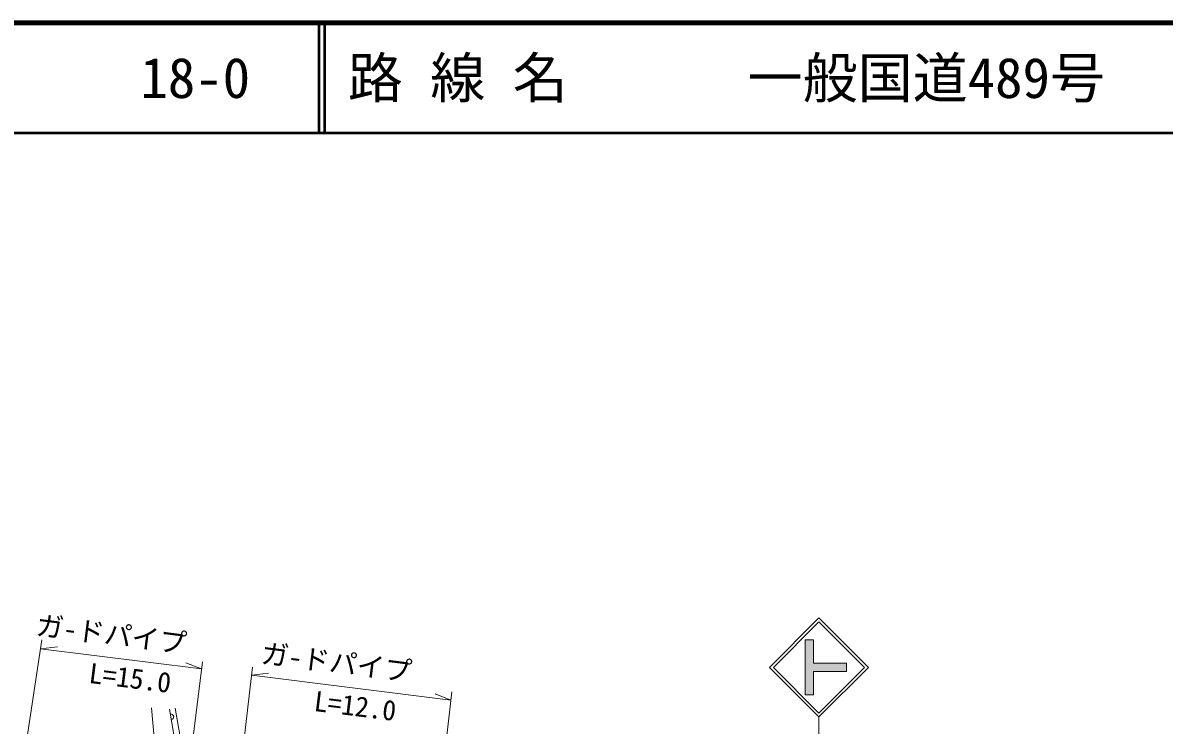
# Model space of a CAD drawing. Units: millimetres, scale not verified. Extents: x 40000 to 680000, y 20000 to 380000.
# Drawn here: x 150831 to 254599, y 316164 to 380000 of the extents above; entities that cross this region are included whole.
import ezdxf
from ezdxf.enums import TextEntityAlignment as Align

# ---------------------------------------------------------------- set-up
doc = ezdxf.new("R2010")
doc.units = ezdxf.units.MM
doc.header["$LTSCALE"] = 1000
for name, color, linetype, lineweight in [('M-BGD', 7, 'Continuous', 13), ('M-STR-HTXT', 7, 'Continuous', 13), ('M-STR-STRC', 7, 'Continuous', 13), ('M-TTL', 2, 'Continuous', 140), ('M-TTL-LINE', 7, 'Continuous', 50)]:
    doc.layers.add(name, color=color, linetype=linetype, lineweight=lineweight)
doc.layers.add('M-TTL-TXT', color=7, linetype='Continuous')
doc.styles.add('ＭＳ ゴシック', font='')
doc.styles.get('ＭＳ ゴシック').set_extended_font_data('MS Gothic')

msp = doc.modelspace()

# ---------------------------------------------------------------- hatches: boundary and pattern name
at = {"layer": 'M-STR-STRC'}
msp.add_hatch(color=256, dxfattribs=at).paths.add_polyline_path([(221961, 323911), (222711, 323911), (222711, 321786), (225711, 321786), (225711, 321036), (222711, 321036), (222711, 318911), (221961, 318911)])

# ---------------------------------------------------------------- linework, layer by layer
at = {"layer": 'M-BGD'}
for p, q in [((168430, 292767), (164180, 317615)), ((167118, 303621), (164689, 317694))]:
    msp.add_line(p, q, dxfattribs=at)
msp.add_lwpolyline([(162526, 317747), (163604, 305842), (164666, 293191)], dxfattribs=at)
msp.add_arc((164299, 316916), 250, 279.70682, 99.70682, dxfattribs=at)
at = {"layer": 'M-STR-HTXT'}
for p, q in [((149047, 300645), (152570, 323910)), ((152447, 323099), (153982, 323286)), ((152447, 323099), (167090, 321275)), ((167174, 321930), (163706, 294666)), ((167090, 321275), (165648, 321832)), ((168755, 296165), (171708, 321441)), ((171623, 320710), (173158, 320897)), ((171623, 320710), (189758, 318451)), ((189842, 319187), (186953, 294069)), ((189758, 318451), (188316, 319008))]:
    msp.add_line(p, q, dxfattribs=at)
at = {"layer": 'M-STR-STRC'}
for p, q in [((218712, 321412), (223212, 325912)), ((227712, 321412), (223212, 325912)), ((219066, 321412), (223212, 325558)), ((227359, 321412), (223212, 325558)), ((221961, 323911), (221961, 318911)), ((221961, 323911), (222711, 323911)), ((222711, 323911), (222711, 321786)), ((222711, 321786), (225711, 321786)), ((225711, 321786), (225711, 321036)), ((218712, 321412), (223212, 316911)), ((219066, 321412), (223212, 317265)), ((222711, 321036), (225711, 321036)), ((222711, 321036), (222711, 318911)), ((223212, 317265), (227359, 321412)), ((223212, 316912), (227712, 321412)), ((221961, 318911), (222711, 318911)), ((223212, 316911), (223212, 314911))]:
    msp.add_line(p, q, dxfattribs=at)
at = {"layer": 'M-TTL'}
msp.add_line((680000, 380000), (40000, 380000), dxfattribs=at)
at = {"layer": 'M-TTL-LINE'}
for p, q in [((177750, 380000), (177750, 370000)), ((178250, 380000), (178250, 370000)), ((40000, 370000), (680000, 370000))]:
    msp.add_line(p, q, dxfattribs=at)

# ---------------------------------------------------------------- texts
at = {"layer": 'M-STR-HTXT', "style": 'ＭＳ ゴシック'}
for s, p in [('ガ-ドパイプ', (151882, 323829)), ('ガ-ドパイプ', (172348, 321279)), ('L=15.0', (156696, 319470)), ('L=12.0', (177162, 316920))]:
    msp.add_text(s, height=1833, rotation=352.898, dxfattribs=at).set_placement(p, align=Align.BOTTOM_LEFT)
at = {"layer": 'M-TTL-TXT', "style": 'ＭＳ ゴシック'}
for s, p in [('18-0', (161521, 375000)), ('路 線 名', (180380, 375000)), ('一般国道489号', (216734, 375000))]:
    msp.add_text(s, height=3666, dxfattribs=at).set_placement(p, align=Align.MIDDLE_LEFT)

doc.saveas('drawing.dxf')
